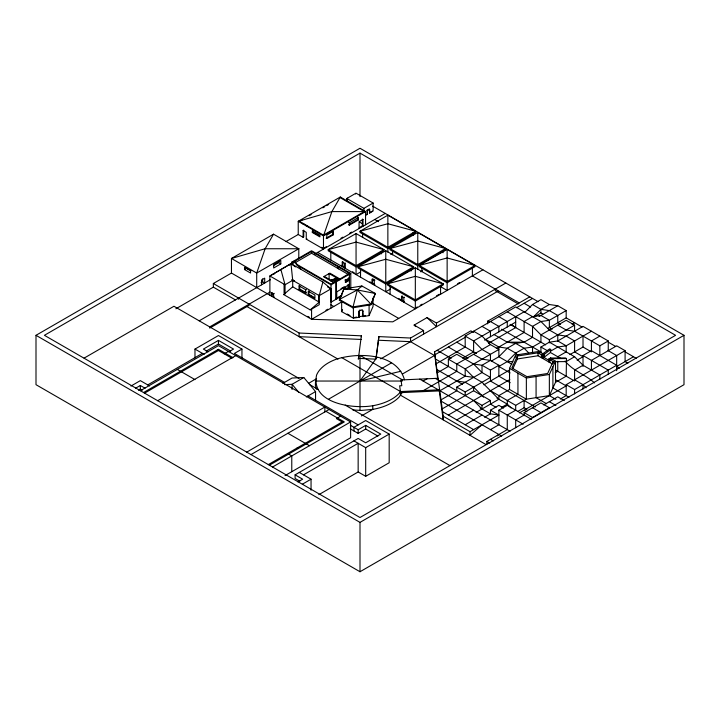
<?xml version="1.0" encoding="UTF-8"?>
<svg xmlns="http://www.w3.org/2000/svg" width="720" height="720" viewBox="0 0 720 720"><rect width="100%" height="100%" fill="white"/><g stroke="black" fill="none" stroke-linecap="round" stroke-linejoin="round"><path stroke-width="1.08" d="M548.766 361.944L548.766 359.028L553.167 361.566L547.632 373.491L526.986 376.686L511.866 367.956L517.401 356.031L538.056 352.836L542.457 355.383L542.457 358.299L543.942 357.435L544.266 354.393L550.728 349.443L549.675 348.84L541.404 354.771L541.404 357.687M548.676 360.171L543.942 357.435L550.404 352.494L550.728 349.443M548.766 359.028L550.575 358.038L565.452 357.948L566.505 358.551L566.181 376.182L555.507 382.338L549.351 395.613L526.356 399.168L515.691 405.333L490.446 390.753M358.308 359.325L361.35 335.826L299.124 333.027L213.345 283.509L213.345 287.154L175.878 308.781M423.558 334.161L423.558 330.516L410.535 338.031L378.909 336.609L375.876 359.163L358.308 358.38M376.281 357.111L378.909 336.609M322.857 282.015L319.239 295.641L319.239 304.704L310.23 309.897L283.698 294.579L292.707 286.812L292.707 280.323L290.988 263.61L322.857 282.015L330.975 288.864L330.975 308.106M339.363 300.294L343.89 288.963L361.872 285.984L375.336 293.49L370.809 304.821L352.818 307.791L339.363 300.294L343.89 288.963L357.345 289.953L375.336 293.49L370.809 304.821M359.172 310.707A1.962 1.539 -26.4 0 0 358.92 311.553L359.172 317.232L353.403 318.186L341.658 311.643L342.54 309.618M362.142 309.888A1.962 1.539 -26.4 0 1 362.7 310.923L362.943 316.611L369.09 315.594L373.032 306.45L373.032 297.918M509.526 368.316L526.356 378.036L526.356 399.168L509.526 389.457L509.526 368.316L515.691 355.041L538.677 351.486L544.266 354.393L543.213 353.781M512.793 368.883L517.401 358.947L517.401 356.031M555.894 399.393L549.351 395.613L549.351 374.481L555.507 361.206L550.251 358.164M298.791 258.849L298.791 248.751L273.537 234.18L265.122 248.751L256.707 273.051L256.707 287.622M365.562 224.784L365.562 211.59L340.308 197.01L331.893 211.59L323.478 235.881L323.478 249.075L306.261 239.13L306.261 232.335L303.111 230.508L303.111 237.312L303.741 236.952L303.741 230.148L303.111 230.508M341.901 357.723L400.437 391.518L399.276 393.273A44.631 25.767 0 0 1 372.78 405.729C353.124 409.176 310.536 403.596 316.575 375.084A44.631 25.767 0 0 1 336.582 359.1C358.326 352.278 397.053 353.07 404.469 379.8M402.228 392.445L399.276 396.918A44.631 25.767 0 0 1 372.78 409.374L361.413 415.935M376.938 357.426L360 381.042L400.896 371.259M524.871 312.246L532.521 304.515L540.936 299.655L549.351 304.515L557.766 305.73L566.181 310.59L566.181 317.871L547.668 328.563M533.286 317.106L540.936 309.375L549.351 304.515M510.075 372.942L498.861 366.462L507.276 361.602L515.691 353.097L524.106 348.246L532.521 347.031L540.936 342.171L540.936 334.881L532.521 326.376L507.276 311.805M482.022 424.764L470.025 435.339L470.025 431.694L498.861 415.053L490.446 410.193L490.446 413.838L484.551 417.24M497.259 435.897L498.861 434.484M310.23 309.897L319.239 302.13L292.707 286.812M269.883 295.227L269.883 275.985L294.687 261.477L300.96 269.235M294.687 261.477L269.883 275.985L285.048 284.742L293.337 279.954M36 335.313L360 148.257L684 335.313L684 384.687L360 571.743L36 384.687L36 335.313L360 522.378L684 335.313M360 153.117L44.415 335.313L360 517.518L675.585 335.313L360 153.117L360 196.605M273.537 234.18L231.462 258.471L231.462 273.051L311.58 319.302L392.778 321.831L482.904 269.793M340.308 197.01L298.233 221.31L298.233 234.495L285.885 241.623M302.409 219.627L299.493 221.31L323.478 235.152L364.293 211.59L340.308 197.739M309.213 215.694L311.157 214.569M322.821 207.837L324.765 206.721M326.709 205.596L328.653 204.471M346.842 201.456L346.842 198.468L356.013 193.167L373.122 203.04L373.122 211.014L369.711 212.985L369.252 208.971L367.038 210.249L367.038 213.993L367.506 214.254L367.506 210.519L369.711 209.241L369.711 212.985M303.111 224.118L303.741 223.758M306.261 225.945L306.9 225.576M84.096 358.128L173.952 306.252L299.052 378.477M213.345 283.509L231.462 273.051M244.521 269.55L250.542 273.024L250.542 270.738L244.521 267.264L244.521 269.55L246.627 268.335L250.92 270.819M312.327 232.488L319.923 236.88L319.923 235.269L312.327 230.886L312.327 232.488L312.957 232.128L319.599 235.962M306.261 239.13L306.9 238.77M346.842 198.468L363.951 208.341L373.122 203.04M273.393 265.725L278.703 262.665L280.8 263.88L280.8 260.424L273.69 264.537L273.69 267.984L280.8 263.88M348.669 222.435L349.299 222.804L358.389 217.557L358.389 219.906L349.299 225.162L348.669 224.793L357.759 219.546L358.389 219.906M369.459 212.832L372.447 211.113M326.151 238.194L332.775 234.369L333.405 234.738L333.405 231.282L326.781 235.116L326.781 238.563L333.405 234.738M365.724 215.28L367.506 214.254M359.235 227.709L362.385 225.882L363.015 226.251L363.015 219.447L359.073 221.724L359.073 228.528M291.78 264.339L291.78 262.179L311.553 250.758L350.793 273.411L350.793 288.594M291.681 262.575L294.831 260.757M293.049 262.179L311.553 251.487L349.533 273.411L331.02 284.103L295.875 263.808M294.993 262.8L311.553 253.233L348.777 274.725L348.777 272.979L349.407 272.61M261.018 282.708L262.602 281.799L264.699 283.005L264.699 278.154L261.549 279.972L261.549 284.832M326.394 246.663L323.478 248.346L321.642 247.284M340.938 238.266L342.882 237.141M349.668 233.226L351.612 232.101M199.197 320.823L270.441 279.693M314.838 254.061L385.245 213.417M356.058 233.541L328.221 249.615L328.221 250.803L356.058 266.877L383.895 250.803L383.895 249.615L356.058 233.541L356.058 274.59L360.747 271.881M387.864 215.181L360.027 231.246L360.027 232.443L387.864 248.508L415.701 232.443L415.701 231.246L387.864 215.181L387.864 252.135M209.718 326.898L270.117 292.032M292.365 279.396L291.735 279.765L319.239 295.641L330.975 288.864L327.501 286.857M209.718 328.086L249.111 305.343L249.111 304.155M293.967 281.052L294.597 280.683M272.097 294.678L274.239 293.373M274.239 297.018L273.609 297.378L273.609 293.733L271.503 292.518L271.503 296.163L272.142 295.803L272.142 293.067M283.698 294.579L285.048 293.805L285.048 284.742L280.863 269.46M299.061 285.894L299.691 285.525L299.691 288.999L306.36 292.851L305.73 293.211L299.061 289.368L299.061 285.894L305.73 289.737L306.36 289.377M342.252 262.017L342.882 261.648L342.882 266.256L342.252 266.616L342.252 262.017L344.565 263.349L345.195 262.989L345.195 267.588L344.565 267.957L344.565 263.349M130.941 386.055L140.337 380.628L149.553 385.956M194.976 357.903L194.976 349.083L218.457 335.529L241.947 349.083L241.947 357.903M299.061 289.368L299.691 288.999M339.201 266.724L338.571 267.084L338.571 268.839M135.63 388.206L140.337 385.488L145.044 388.206M228.816 351.81L233.532 349.083L218.457 340.389L203.391 349.083L208.098 351.81M138.447 390.222L140.337 389.133L142.218 390.222M147.744 384.912L202.383 353.367M206.217 351.099L218.457 344.034L230.706 351.099M330.606 280.53L332.244 279.585L332.244 280.494L331.2 279.891L331.2 280.8M140.337 390.744L218.457 345.636L350.622 421.947L350.622 437.733L285.03 475.605M330.831 280.692L333.288 279.279M331.065 280.854L334.332 278.964L335.376 279.567M331.29 281.016L335.376 278.658M308.241 294.66L314.91 298.512L314.91 295.038L308.241 291.186L308.241 294.66L308.871 294.3L314.604 297.612M331.515 281.358L336.42 278.523L337.599 279.207L335.151 280.62M337.599 278.469L332.694 281.304L324.207 276.399M385.776 250.704L357.939 266.778L357.939 267.966L385.776 284.04L413.613 267.966L413.613 266.778L385.776 250.704L385.776 291.744L390.465 289.035M417.771 232.443L389.934 248.517L389.934 249.705L417.771 265.779L445.608 249.705L445.608 248.517L417.771 232.443L417.771 269.397M310.23 295.812L310.869 295.452M335.169 281.448L333.423 282.456L323.577 276.768L329.841 273.15L340.461 279.279M143.487 392.571L218.457 349.281L233.001 357.678M296.568 264.933L331.02 284.832L350.793 273.411M144.54 393.174L218.457 350.496M319.239 294.912L318.609 295.272L318.609 301.77M345.123 279.711L345.753 280.08L348.957 278.226L348.957 280.512L345.753 282.357L345.123 281.997L348.327 280.152L348.957 280.512M390.78 254.538L392.715 253.422M224.235 353.835L228.447 351.405M340.983 288.648L342.927 287.523M336.429 292.005L349.407 284.517M241.947 349.083L234.405 353.439L284.535 382.383M157.68 400.707L235.8 355.608M337.086 297.945L341.955 295.137M340.641 296.622L331.02 302.175L331.02 284.832M374.292 280.512L374.922 280.152L372.609 278.811L372.609 283.419L374.922 284.751L374.292 285.12L374.292 280.512L371.979 279.18L371.979 283.779L372.609 283.419M325.899 310.302L327.807 309.204M342.414 301.5L311.58 319.302L311.58 309.123M415.332 267.768L387.495 283.842L387.495 285.03L415.332 301.095L443.169 285.03L443.169 283.842L415.332 267.768L415.332 308.808L317.673 252.432M447.138 249.399L419.301 265.473L419.301 266.661L447.138 282.735L474.975 266.661L474.975 265.473L447.138 249.399L447.138 290.448L440.343 286.524M420.687 271.809L422.631 270.684M402.165 295.875L402.165 300.483L401.526 300.843L401.526 296.244L403.848 297.576L404.478 297.207M282.852 383.355L292.077 378.027L303.813 377.523L315.558 391.59L315.558 400.41M415.332 308.079L417.276 306.963M420.192 305.28L422.136 304.155M436.509 295.857L439.317 294.237M457.695 283.626L459.612 282.519M303.813 377.523L292.077 384.3L284.598 384.624M308.475 383.409L316.575 378.729M415.701 326.583L414.126 325.071L427.059 317.61L436.482 323.046L505.818 283.023M306.342 396.909L315.558 391.59M380.781 358.857L498.114 291.114M328.545 399.195L391.455 362.88M246.735 452.124L324.864 407.025L324.864 411.93M250.947 454.608L329.067 409.5M437.652 378.81L434.493 351.864L470.862 330.867L473.607 332.451M487.692 323.883L487.692 321.147L529.767 296.856M436.113 363.816L465.192 347.031L465.192 336.096L515.691 306.945L540.936 321.516L549.351 330.021L557.766 334.881L566.181 336.096L574.596 340.956L574.596 351.882L583.011 356.742L577.125 360.144M434.889 354.807L465.192 337.311M516.528 307.674L532.521 298.44M402.813 373.797L434.493 355.509L410.535 341.676L378.225 340.227M340.632 416.178L336.42 418.608L342.207 421.947M524.106 311.805L473.607 340.956L465.192 336.096M437.337 372.834L448.362 366.462L448.362 359.172L456.777 354.312L473.607 364.032L482.022 372.537L490.446 377.397L465.192 391.968L456.777 387.108L456.777 390.753L441 399.87M268.29 464.616L343.26 421.335M484.551 340.101L515.691 322.128M269.343 465.228L344.313 421.938L325.917 411.327M272.493 467.046L350.622 421.947M423.117 381.042L427.329 378.612M462.672 358.2L473.607 351.882L473.607 340.956L482.022 349.461L490.446 354.312L490.446 360.567M488.574 343.251L515.691 327.591L515.691 316.665M535.041 316.422L540.936 313.02L542.808 314.1M448.362 359.172L465.192 368.892L498.861 349.461L490.446 344.601L456.777 364.032L456.777 371.322L423.117 390.753M539.064 316.53L557.766 305.73M496.332 348.489L524.106 332.451L524.106 321.516L532.521 316.665L540.936 315.45L549.351 320.301L566.181 310.59M350.271 425.187L358.155 429.741L365.688 425.385L380.763 434.088L365.688 442.791L358.155 438.444L295.101 474.84L295.101 478.485L299.808 481.203M350.271 428.832L358.155 433.386L365.688 429.03L377.937 436.104M510.192 382.725L498.861 376.182L498.861 365.247L490.446 360.387L482.022 365.247L473.607 364.032M439.776 390.852L465.192 376.182L473.607 377.397L482.022 382.257L498.861 399.258L476.136 412.38M491.373 361.062L498.861 356.742L507.276 348.246L515.691 343.386L524.106 342.171L532.521 337.311L532.521 326.376L540.936 321.516L549.351 320.301L549.351 327.591L552.159 329.211M303.516 474.84L358.155 443.295L358.155 471.969L318.852 494.658M456.777 387.108L482.022 372.537L482.022 365.247L490.446 370.107L498.861 365.247M297.927 481.914L302.634 479.196L295.101 474.84M572.076 324.189L574.596 322.731M574.596 325.161L566.181 320.301L540.936 334.881L549.351 339.741L574.596 325.161L574.596 331.407M302.373 484.2L311.049 479.196L311.049 490.221M353.943 440.865L365.688 447.651L389.178 434.088L389.178 462.753L365.688 476.316L358.155 471.969M540.936 352.638L540.936 347.031L549.351 342.171L557.766 340.956L583.011 326.376L608.256 340.956L608.256 350.793M442.215 408.879L473.607 390.753L490.446 400.473L490.446 404.118L496.053 407.358M483.894 384.813L509.796 369.864M539.253 352.854L540.936 351.882L501.66 329.211M542.457 355.383L543.942 354.528L543.942 357.435M550.287 351.342L557.766 347.031L566.181 345.816L591.426 331.236M448.362 415.053L509.796 379.584M557.766 356.742L566.181 351.882M599.841 336.096L591.426 340.956L591.426 351.882L583.011 347.031L569.925 354.582M456.777 419.904L473.607 410.193M435.384 378.405L482.022 405.333L490.446 400.473M509.526 389.457L498.861 395.613L498.861 399.258M599.841 379.341L599.841 374.967L583.011 365.247L574.596 356.742L566.181 361.602L554.49 361.674M583.011 366.462L583.011 355.527L591.426 350.667L616.671 365.247L574.596 389.538L566.181 384.678L566.181 395.613L560.295 399.015M557.766 325.161L566.181 330.021L574.596 331.236L599.841 345.816L608.256 340.956M465.192 424.764L482.022 415.053M490.446 410.193L498.861 405.333L503.532 408.033M555.246 372.78L557.766 371.322L557.766 361.233M501.381 407.52L507.276 404.118L507.276 400.473L517.941 394.317L517.941 373.176M490.446 429.624L498.861 424.764L498.861 410.193L507.276 405.333L531.585 419.364M583.011 365.247L574.596 370.107L574.596 381.042M515.691 410.193L507.276 415.053L507.276 429.624L486.855 441.414L486.855 444.15M517.554 411.543L524.106 407.763L526.905 409.383M566.181 384.678L625.095 350.667L625.095 361.602L627.894 363.222M519.426 412.893L566.181 385.893L555.894 379.962M524.106 412.623L540.936 402.903L549.351 407.763L532.521 417.483L524.106 412.623L524.106 415.746M524.106 415.053L515.691 419.904L515.691 427.761M543.744 404.928L557.766 396.828L564.309 400.608M633.51 356.742L616.671 366.462L619.479 368.082M566.505 358.551L551.628 358.641L549.819 359.631L549.819 362.547M354.708 317.439L356.814 317.088M358.92 311.553L358.92 316.737L365.526 315.648M517.401 358.947L538.056 355.752L552.33 363.996M526.356 378.036L549.351 374.481M438.075 378.288L401.022 379.953L401.805 385.713L399.663 385.812L400.437 391.563L439.632 389.79L439.632 390.888L400.437 392.652M494.181 334.611L507.276 342.171L524.106 342.171M507.276 361.602L512.883 361.602M401.166 381.042L315.522 381.042L315.387 385.425L316.449 389.214M361.512 339.471L299.124 336.672L299.124 333.027M352.782 409.932L361.278 410.436L372.78 409.374L372.78 405.729M532.521 304.515L540.936 309.375L549.351 310.59L557.766 315.45L557.766 322.731L560.574 324.351M507.276 342.171L515.691 343.386L524.106 348.246L528.696 352.881M485.766 339.471L498.861 347.031L507.276 348.246L515.691 353.097L517.986 355.419M490.446 360.387L482.022 359.172L473.607 354.312M456.777 381.042L465.192 382.257L473.607 387.108L483.552 397.161M498.861 415.053L490.446 413.838L480.159 407.898M347.238 314.037L349.983 315.567M625.095 350.667L616.671 345.816L591.426 360.387L591.426 370.224M372.627 206.127L538.128 301.68M566.181 317.871L582.075 327.051M608.256 342.171L615.744 346.491M625.095 351.882L636.309 358.362M367.038 210.249L367.506 210.519M608.256 350.667L616.671 355.527L616.671 370.71M524.106 303.3L530.649 307.08M374.724 219.483L378.477 221.652M519.255 302.931L472.383 275.868L472.383 267.687M518.292 303.93L495.297 290.646L495.297 289.098M363.015 219.447L362.385 219.087L362.385 225.882M358.389 217.557L357.759 217.188L357.759 219.546M359.451 221.985L362.358 223.659M557.766 340.956L566.181 345.816L566.181 352.368M583.011 355.527L608.256 370.107L608.256 374.481M549.351 342.171L574.596 356.742M498.861 316.665L507.276 321.516L507.276 326.988M510.075 324.351L545.607 344.871M540.936 347.031L547.479 350.802M550.404 352.494L560.529 358.335M565.128 360.999C572.805 371.034 585.522 374.544 594.486 382.914M490.446 321.516L498.861 326.376L498.861 331.848M487.692 321.147L489.528 322.209M550.575 358.038L551.628 358.641M482.022 326.376L490.446 331.236L490.446 336.699M574.596 379.827L583.011 384.678L586.071 387.774M555.894 370.242L573.66 380.502M473.607 331.236L482.022 336.096L490.446 344.601M298.233 234.495L303.111 237.312M341.082 265.212L345.195 267.588M352.44 271.773L354.249 272.817M369.9 281.853L371.709 282.897M398.556 298.395L404.478 301.815L403.848 302.175L403.848 297.576M511.947 364.302L498.861 356.742L498.861 347.031M568.989 397.233L552.906 387.954L552.906 366.813M348.777 273.852L349.407 274.212L349.407 288.54M456.777 342.171L476.415 353.502M345.069 280.431L346.923 281.502M339.921 279.819L329.112 273.573L329.112 279.513M549.351 401.688L555.894 405.468M414.126 325.071L423.558 330.516M335.799 281.34L336.429 281.709L336.429 299.052M335.169 281.709L335.799 282.069L335.799 299.421M343.845 286.749L347.553 288.882M372.438 303.255L398.7 318.411M448.362 347.031L468 358.362M546.543 403.713L536.076 397.665L536.076 376.533M344.142 287.64L346.923 289.251M291.78 262.179L293.697 263.277M289.278 264.789L289.908 265.149M437.202 350.298L451.17 358.362M535.329 406.953L490.446 381.042L490.446 370.107M532.521 407.763L540.936 412.623M336.114 298.503L336.744 298.872L336.744 291.825M435.465 359.01L465.192 376.182L465.192 368.892L473.607 377.397M524.106 410.193L526.905 411.813M496.989 398.178L507.276 404.118L511.101 407.979M330.849 304.839L333.738 306.504M273.339 273.987L273.969 274.356M436.887 369.558L462.393 384.282M498.861 410.193L523.17 424.224M285.048 293.805L284.076 293.247L284.076 284.184M419.778 379.107L438.381 389.853M439.749 390.636L510.075 431.244M307.755 316.368L309.663 317.466M441.171 401.184L501.66 436.104M442.602 411.723L473.607 429.624M490.446 439.344L493.245 440.964M434.493 351.864L443.214 416.214L470.025 431.694M486.855 441.414L489.735 443.079M213.345 287.154L235.512 299.952M247.077 306.63L338.013 359.127M485.919 444.519L400.437 395.163L400.437 391.518M309.573 384.552L318.024 389.43M345.204 405.126L450.018 465.633M389.178 434.088L365.688 420.534L353.943 427.311L353.943 430.956M308.025 395.937L358.155 424.881M217.404 349.893L231.948 358.29M194.976 349.083L204.12 354.366M177.291 369.405L194.985 379.62M287.901 433.269L309.456 445.707M297.126 447.966L298.179 448.578M288.621 454.095L291.771 455.913L291.771 471.708M299.304 472.419L311.049 479.196M511.479 324.558L515.691 327.591M290.988 263.61L295.47 266.922M427.059 317.61L436.482 326.691L436.482 323.046M473.607 400.473L482.022 408.978L482.022 405.333M298.98 392.571L292.077 384.3L292.077 389.502M430.884 299.106L431.28 299.601M362.7 310.923L362.943 316.611M358.92 316.737L359.172 317.232M439.299 391.014L443.214 419.859L443.214 416.214M599.841 345.816L599.841 355.653M583.011 336.096L583.011 347.031M583.011 384.678L583.011 389.052M574.596 389.538L574.596 393.912M557.766 334.881L557.766 341.127M555.507 361.206L555.507 382.338M553.167 361.566L553.167 363.51M549.351 339.741L549.351 342.864M540.936 309.375L540.936 313.02M538.056 352.836L538.056 355.752M532.521 347.031L532.521 353.502M524.106 400.473L524.106 407.763M515.691 355.041L515.691 357.273M515.691 405.333L515.691 410.535M473.607 387.108L473.607 390.753M465.192 391.968L465.192 395.613M443.016 250.731L443.016 252.774M440.577 286.047L440.577 294.237M421.893 267.687L421.893 271.782M413.109 232.443L413.109 235.512M411.021 268.992L411.021 271.035M410.535 338.031L410.535 341.676M402.489 380.988L402.489 379.89L360 355.356L360 410.364M392.526 250.731L392.526 254.826M390.087 286.047L390.087 294.237M381.303 251.829L381.303 253.872M369.09 304.929L369.09 315.594M365.688 425.385L365.688 429.03M365.688 447.651L365.688 476.316M363.951 208.341L363.951 211.329M362.619 233.46L362.619 237.555M361.872 286.83L361.872 285.984L357.345 289.953L339.363 299.439L352.818 306.945L370.809 303.966L357.345 289.953L352.818 307.791M361.35 335.826L361.35 336.771M360.531 268.992L360.531 277.173M360 522.378L360 571.743M358.722 355.284L358.722 356.229M358.155 429.741L358.155 433.386M355.599 193.41L355.599 193.995M353.403 307.521L353.403 318.186M349.299 222.804L349.299 225.162M348.777 277.839L348.777 280.332M348.777 285.156L348.777 288.18M348.327 278.631L348.327 280.152M348.021 284.508L348.021 288.675M347.373 198.162L347.373 200.853M345.753 280.08L345.753 282.357M341.658 300.978L341.658 311.643M337.941 266.724L337.941 268.47M336.42 278.523L336.42 279.261M334.332 278.964L334.332 279.882M332.775 231.786L332.775 234.369M330.804 251.829L330.804 260.01M312.957 230.526L312.957 232.128M311.553 251.487L311.553 253.233M308.871 290.826L308.871 294.3M305.73 289.737L305.73 293.211M278.703 260.937L278.703 262.665M262.602 278.883L262.602 281.799M238.599 298.08L238.599 299.277M218.457 340.389L218.457 344.034M140.337 385.488L140.337 389.133M359.172 312.048A1.962 1.539 -26.4 0 1 361.053 310.131A1.962 1.539 -26.4 0 1 362.943 311.418M359.478 310.329A1.962 1.539 -26.4 0 1 359.865 310.005M298.791 248.751L256.707 273.051L231.462 258.471L265.122 248.751L298.791 248.751M365.562 211.59L323.478 235.881L298.233 221.31L331.893 211.59L365.562 211.59M383.895 249.615L356.058 265.689L328.221 249.615L356.058 242.109L383.895 249.615M415.701 231.246L387.864 247.32L360.027 231.246L387.864 223.74L415.701 231.246M413.613 266.778L385.776 282.843L357.939 266.778L385.776 259.263L413.613 266.778M445.608 248.517L417.771 264.591L389.934 248.517L417.771 241.011L445.608 248.517M443.169 283.842L415.332 299.907L387.495 283.842L415.332 276.327L443.169 283.842M474.975 265.473L447.138 281.547L419.301 265.473L447.138 257.967L474.975 265.473"/></g></svg>
